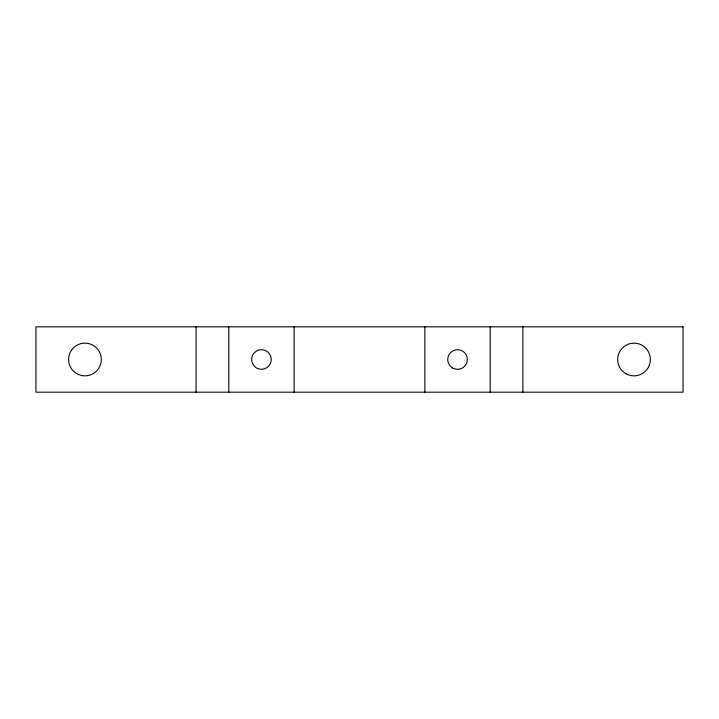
<?xml version="1.0" encoding="UTF-8"?>
<svg xmlns="http://www.w3.org/2000/svg" width="719" height="719" viewBox="0 0 719 719"><rect width="100%" height="100%" fill="white"/><g stroke="black" fill="none" stroke-linecap="round" stroke-linejoin="round"><path stroke-width="1.08" d="M522.911 326.821L522.911 392.179M490.223 326.821L490.223 392.179M424.866 326.821L424.866 392.179M294.134 326.821L294.134 392.179M228.777 326.821L228.777 392.179M196.089 326.821L196.089 392.179M683.05 326.821L35.95 326.821L35.95 392.179L683.05 392.179L683.05 326.821M76.798 373.655A16.339 16.339 0 0 0 101.316 359.5A16.339 16.339 0 0 0 76.798 345.345A16.339 16.339 0 0 0 76.798 373.655M254.526 366.429A9.805 9.805 0 0 0 270.928 362.034A9.805 9.805 0 0 0 258.921 350.027A9.805 9.805 0 0 0 254.526 366.429M452.646 367.993A9.805 9.805 0 0 0 467.35 359.5A9.805 9.805 0 0 0 452.646 351.007A9.805 9.805 0 0 0 452.646 367.993M625.854 373.655A16.339 16.339 0 0 0 650.371 359.5A16.339 16.339 0 0 0 625.854 345.345A16.339 16.339 0 0 0 625.854 373.655"/></g></svg>
